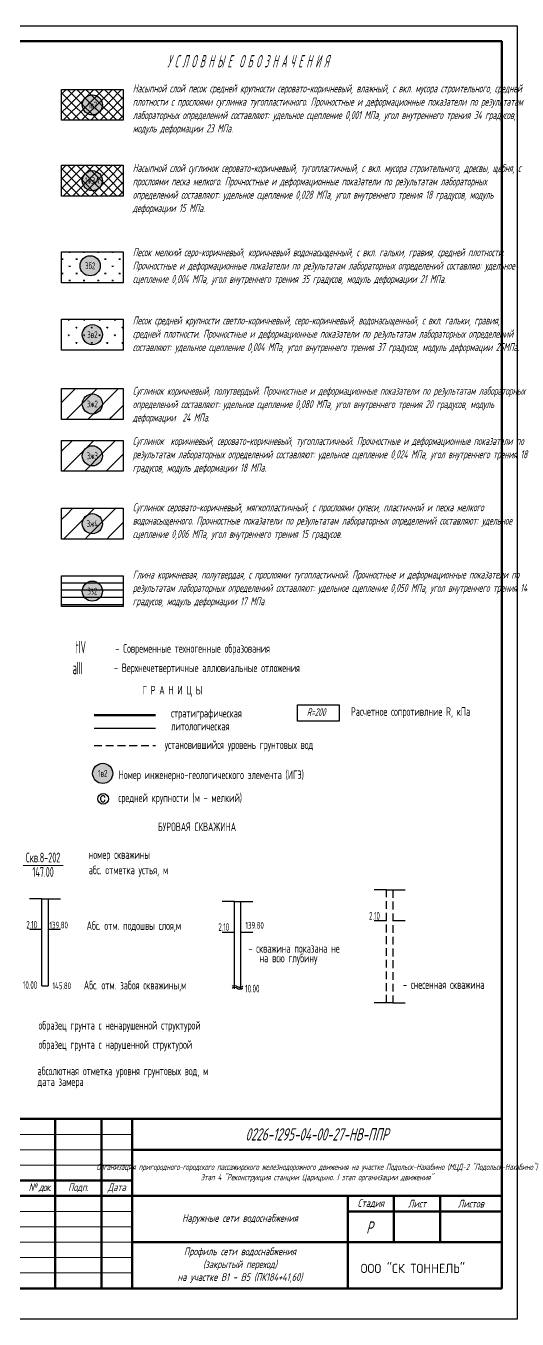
# Model space of a CAD drawing. Header units: metres. Extents: x -30 to 2050, y -904 to 400.
# Drawn here: x 1296.5 to 1456, y -467.1 to -47.1 of the extents above; entities that cross this region are included whole.
import ezdxf
from ezdxf.enums import TextEntityAlignment as Align

# ---------------------------------------------------------------- set-up
doc = ezdxf.new("R2010")
doc.units = ezdxf.units.M
doc.header["$LTSCALE"] = 0.2
doc.linetypes.add('штриховая', pattern=[19.05, 12.7, -6.35])
doc.layers.add('МГТ_ИГ_Геология', color=252, linetype='Continuous')
doc.styles.add('GOST-2.304_Type-B', font='GOST_Common.ttf')
doc.styles.add('SPDS', font='SPDS', dxfattribs={"width": 0.7, "oblique": 15, "height": 2.5})
doc.styles.get("Standard").update_dxf_attribs({"font": 'SPDS.shx', "width": 0.7, "oblique": 15, "height": 3})
doc.styles.add('Стиль Simplex', font='simplex.shx')
doc.styles.add('ШТАМП_СПДС', font='spds.shx', dxfattribs={"width": 0.8, "oblique": 15, "height": 2.5})

# ---------------------------------------------------------------- blocks, each defined once
blk = doc.blocks.new('CCE')
at = {"layer": 'МГТ_ИГ_Геология', "flags": 128}
blk.add_lwpolyline([(0.238, 0.049), (0.229, 0.075), (0.212, 0.091), (0.196, 0.103), (0.17, 0.107), (0.147, 0.103), (0.131, 0.093), (0.119, 0.084), (0.112, 0.068), (0.103, 0.049), (0.096, 0.035), (0.096, 0.014), (0.096, -0.005), (0.096, -0.023), (0.1, -0.04), (0.114, -0.063), (0.131, -0.084), (0.142, -0.091), (0.168, -0.098), (0.191, -0.096), (0.203, -0.091), (0.226, -0.07), (0.233, -0.049), (0.238, -0.04), (0.238, -0.033)], dxfattribs=at)
at = {"layer": 'МГТ_ИГ_Геология'}
blk.add_circle((0.178, 0.004), 0.173, dxfattribs=at)
blk = doc.blocks.new('круг1_-30_2')
at = {"layer": 'МГТ_ИГ_Геология', "true_color": 0xffffff}
blk.add_hatch(color=7, dxfattribs=at).paths.add_polyline_path([(-0.327, 0, 1), (0.327, 0, 1)])
at = {"color": 7, "lineweight": 25}
blk.add_circle((0, 0), 0.327, dxfattribs=at)
at = {"color": 7, "lineweight": 25, "style": 'Стиль Simplex', "width": 0.590909}
blk.add_text('1в2', height=0.22, dxfattribs=at).set_placement((0, 0), align=Align.MIDDLE_CENTER)
blk = doc.blocks.new('уке')
at = {"layer": 'МГТ_ИГ_Геология'}
blk.add_lwpolyline([(147.85, -230.19), (161.29, -230.19), (161.29, -235.48), (147.85, -235.48)], close=True, dxfattribs=at)
at = {"layer": 'МГТ_ИГ_Геология', "insert": (150.84, -231.29), "char_height": 2.5, "attachment_point": 1}
blk.add_mtext_dynamic_manual_height_columns('R=200', width=10.097, gutter_width=15, heights=[0], dxfattribs=at)
blk = doc.blocks.new('круг1_-26_3_-64_')
at = {"layer": 'МГТ_ИГ_Геология', "true_color": 0xffffff}
blk.add_hatch(color=7, dxfattribs=at).paths.add_polyline_path([(-0.327, 0, 1), (0.327, 0, 1)])
at = {"color": 7, "lineweight": 25}
blk.add_circle((0, 0), 0.327, dxfattribs=at)
at = {"color": 7, "lineweight": 20, "style": 'Стиль Simplex', "width": 0.590909}
blk.add_text('1ж3А', height=0.22, dxfattribs=at).set_placement((0, 0), align=Align.MIDDLE_CENTER)
blk = doc.blocks.new('круг3_-31_2')
at = {"true_color": 0xffffff}
blk.add_hatch(color=7, dxfattribs=at).paths.add_polyline_path([(-0.327, 0, 1), (0.327, 0, 1)])
at = {"color": 7, "lineweight": 25}
blk.add_circle((0, 0), 0.327, dxfattribs=at)
at = {"color": 18, "lineweight": 25, "true_color": 0x000000, "style": 'Стиль Simplex', "width": 0.590909}
blk.add_text('3б2', height=0.22, dxfattribs=at).set_placement((0, 0), align=Align.MIDDLE_CENTER)
blk = doc.blocks.new('круг3_-30_2')
at = {"true_color": 0xffffff}
blk.add_hatch(color=7, dxfattribs=at).paths.add_polyline_path([(-0.327, 0, 1), (0.327, 0, 1)])
at = {"color": 7, "lineweight": 25}
blk.add_circle((0, 0), 0.327, dxfattribs=at)
at = {"color": 7, "lineweight": 25, "style": 'Стиль Simplex', "width": 0.590909}
blk.add_text('3в2', height=0.22, dxfattribs=at).set_placement((0, 0), align=Align.MIDDLE_CENTER)
blk = doc.blocks.new('круг3_-26_2')
at = {"true_color": 0xffffff}
blk.add_hatch(color=7, dxfattribs=at).paths.add_polyline_path([(-0.327, 0, 1), (0.327, 0, 1)])
at = {"color": 7, "lineweight": 25}
blk.add_circle((0, 0), 0.327, dxfattribs=at)
at = {"color": 7, "lineweight": 25, "style": 'Стиль Simplex', "width": 0.590909}
blk.add_text('3ж2', height=0.22, dxfattribs=at).set_placement((0, 0), align=Align.MIDDLE_CENTER)
blk = doc.blocks.new('круг3_-26_3')
at = {"true_color": 0xffffff}
blk.add_hatch(color=7, dxfattribs=at).paths.add_polyline_path([(-0.327, 0, 1), (0.327, 0, 1)])
at = {"color": 7, "lineweight": 25}
blk.add_circle((0, 0), 0.327, dxfattribs=at)
at = {"color": 7, "lineweight": 25, "style": 'Стиль Simplex', "width": 0.590909}
blk.add_text('3ж3', height=0.22, dxfattribs=at).set_placement((0, 0), align=Align.MIDDLE_CENTER)
blk = doc.blocks.new('круг3_-26_4')
at = {"true_color": 0xffffff}
blk.add_hatch(color=7, dxfattribs=at).paths.add_polyline_path([(-0.327, 0, 1), (0.327, 0, 1)])
at = {"color": 7, "lineweight": 25}
blk.add_circle((0, 0), 0.327, dxfattribs=at)
at = {"color": 7, "lineweight": 25, "style": 'Стиль Simplex', "width": 0.590909}
blk.add_text('3ж4', height=0.22, dxfattribs=at).set_placement((0, 0), align=Align.MIDDLE_CENTER)
blk = doc.blocks.new('круг3_-25_2')
at = {"true_color": 0xffffff}
blk.add_hatch(color=7, dxfattribs=at).paths.add_polyline_path([(-0.327, 0, 1), (0.327, 0, 1)])
at = {"color": 7, "lineweight": 25}
blk.add_circle((0, 0), 0.327, dxfattribs=at)
at = {"color": 18, "lineweight": 25, "true_color": 0x000000, "style": 'Стиль Simplex', "width": 0.590909}
blk.add_text('3з2', height=0.22, dxfattribs=at).set_placement((0, 0), align=Align.MIDDLE_CENTER)
blk = doc.blocks.new('DN')
at = {"linetype": 'Continuous', "lineweight": 30, "flags": 128}
for points in [[(-0.126, -0.007), (-0.117, -0.002), (-0.073, 0.011), (-0.033, 0.011), (0.003, 0), (0.02, -0.007), (0.039, -0.019), (0.074, -0.037), (0.103, -0.043), (0.125, -0.048), (0.151, -0.043), (0.18, -0.036), (0.213, -0.019), (0.223, -0.012)], [(-0.126, -0.068), (-0.117, -0.063), (-0.073, -0.05), (-0.033, -0.05), (0.003, -0.059), (0.02, -0.067), (0.039, -0.079), (0.074, -0.098), (0.103, -0.103), (0.125, -0.108), (0.151, -0.103), (0.18, -0.095), (0.213, -0.079), (0.223, -0.072)]]:
    blk.add_lwpolyline(points, dxfattribs=at)

msp = doc.modelspace()

# ---------------------------------------------------------------- hatches: boundary and pattern name
at = {"layer": 'МГТ_ИГ_Геология'}
h = msp.add_hatch(dxfattribs=at)
h.set_pattern_fill('GR24', color=251, scale=10, style=0, pattern_type=2)
h.set_pattern_definition([(225, (-866.7152, -1533.0803), (3e-16, -3), [2.1213, -2.1213407]), (315, (-868.2152, -1531.5803), (3, 0), [2.1213, -2.1213407]), (45, (-869.7152, -1533.0803), (0, 3), [2.1213, -2.1213407]), (135, (-868.2152, -1534.5803), (-3, 3e-16), [2.1213, -2.1213407])])
h.paths.add_polyline_path([(1308.0692, -67.78034), (1328.0692, -67.78034), (1328.0692, -77.78034), (1308.0692, -77.78034)])
h = msp.add_hatch(dxfattribs=at)
h.set_pattern_fill('GR24', color=251, scale=10, style=0, pattern_type=2)
h.set_pattern_definition([(225, (-866.7152, -1527.697), (3e-16, -3), [2.1213, -2.1213407]), (315, (-868.2152, -1526.197), (3, 0), [2.1213, -2.1213407]), (45, (-869.7152, -1527.697), (0, 3), [2.1213, -2.1213407]), (135, (-868.2152, -1529.197), (-3, 3e-16), [2.1213, -2.1213407])])
h.paths.add_polyline_path([(1308.0692, -92.39695), (1328.0692, -92.39695), (1328.0692, -102.39695), (1308.0692, -102.39695)])
h = msp.add_hatch(dxfattribs=at)
h.set_pattern_fill('GR29', color=251, scale=10, style=0, pattern_type=2)
h.set_pattern_definition([(197.87055, (-396.82974, -290.0178), (-13.93858614, -4.643934418), [0.05431, -151.279249]), (197.87055, (-399.12974, -292.3178), (-13.93858614, -4.643934418), [0.05431, -151.279249]), (270, (-399.181, -292.3346), (4.646195, 3e-16), [0.054306, -4.589628]), (270, (-396.881, -290.0346), (4.646195, 3e-16), [0.054306, -4.589628]), (342.12945, (-396.88074, -290.0888), (130.093470641, -41.795409755), [0.05431, -151.279249]), (342.12945, (-399.18074, -292.3888), (130.093470641, -41.795409755), [0.05431, -151.279249]), (53.95936, (-396.82974, -290.1058), (23.2309769, 32.50754092), [0.05431, -63.120667]), (53.95936, (-399.12974, -292.4058), (23.2309769, 32.50754092), [0.05431, -63.120667]), (126.04064, (-399.09754, -292.3618), (-13.93858614, 18.57573767), [0.054306, -63.120671]), (126.04064, (-396.79754, -290.0618), (-13.93858614, 18.57573767), [0.054306, -63.120671])])
h.paths.add_polyline_path([(1328.0692, -120.54509), (1308.0692, -120.54509), (1308.0692, -130.54509), (1328.0692, -130.54509)])
h.paths.add_polyline_path([(1314.08906, -125.02815, -1), (1320.6349, -125.02815, -1)], flags=16)
h = msp.add_hatch(dxfattribs=at)
h.set_pattern_fill('GR28', color=251, scale=10, style=0, pattern_type=2)
h.set_pattern_definition([(90, (-869.7152, -1562.6135), (-2.5, 2.5), [0.11, -4.89]), (45, (-869.7152, -1562.5035), (-2.5, 2.5), [0.113137, -3.422397]), (0, (-869.6352, -1562.4235), (2.5, 2.5), [0.11, -4.89]), (315, (-869.5252, -1562.4235), (2.5, 2.5), [0.113137, -3.422397]), (90, (-869.4452, -1562.6135), (-2.5, 2.5), [0.11, -4.89]), (45, (-869.5252, -1562.6935), (-2.5, 2.5), [0.113137, -3.422397]), (0, (-869.6352, -1562.6935), (2.5, 2.5), [0.11, -4.89]), (315, (-869.7152, -1562.6135), (2.5, 2.5), [0.113137, -3.422397])])
h.paths.add_polyline_path([(1308.0692, -142.39353), (1328.0692, -142.39353), (1328.0692, -152.39353), (1308.0692, -152.39353)])
h = msp.add_hatch(dxfattribs=at)
h.set_pattern_fill('GR38', color=251, scale=10, style=0, pattern_type=2)
h.set_pattern_definition([(45, (-869.715, -1556.2), (0, 21), [9.8995, -19.79898]), (45, (-855.715, -1570.2), (0, 21), [9.8995, -19.79898]), (45, (-869.715, -1570.2), (0, 21), [14.142, -15.55648]), (45, (-859.715, -1560.2), (0, 21), [15.556, -14.14248]), (45, (-862.715, -1570.2), (0, 21), [19.799, -9.89948]), (45, (-869.715, -1563.2), (0, 21), [19.799, -9.89948])])
h.paths.add_polyline_path([(1308.0692, -164.89955), (1328.0692, -164.89955), (1328.0692, -174.89955), (1308.0692, -174.89955)])
h = msp.add_hatch(dxfattribs=at)
h.set_pattern_fill('GR38', color=251, scale=10, style=0, pattern_type=2)
h.set_pattern_definition([(45, (-869.715, -1558.045), (0, 21), [9.8995, -19.79898]), (45, (-855.715, -1572.045), (0, 21), [9.8995, -19.79898]), (45, (-869.715, -1572.045), (0, 21), [14.142, -15.55648]), (45, (-859.715, -1562.045), (0, 21), [15.556, -14.14248]), (45, (-862.715, -1572.045), (0, 21), [19.799, -9.89948]), (45, (-869.715, -1565.045), (0, 21), [19.799, -9.89948])])
h.paths.add_polyline_path([(1308.0692, -181.74496), (1328.0692, -181.74496), (1328.0692, -191.74496), (1308.0692, -191.74496)])
h = msp.add_hatch(dxfattribs=at)
h.set_pattern_fill('GR38', color=256, scale=10, style=0, pattern_type=2)
h.set_pattern_definition([(45, (1099.731, -1563.788), (0, 21), [9.8995, -19.799]), (45, (1113.731, -1577.788), (0, 21), [9.8995, -19.799]), (45, (1099.731, -1577.788), (0, 21), [14.142, -15.5565]), (45, (1109.731, -1567.788), (0, 21), [15.556, -14.1425]), (45, (1106.731, -1577.788), (0, 21), [19.799, -9.8995]), (45, (1099.731, -1570.788), (0, 21), [19.799, -9.8995])])
h.paths.add_polyline_path([(1308.0692, -203.78758), (1328.0692, -203.78758), (1328.0692, -213.78758), (1308.0692, -213.78758)])
h = msp.add_hatch(dxfattribs=at)
h.set_pattern_fill('GR07', color=251, scale=10, style=0, pattern_type=2)
h.set_pattern_definition([(0, (-869.805, -1585.986), (0, 7), [16.33, 0]), (0, (-869.805, -1583.656), (0, 7), [16.33, 0]), (0, (-869.805, -1581.316), (0, 7), [16.33, 0])])
h.paths.add_polyline_path([(1308.0692, -225.68627), (1328.0692, -225.68627), (1328.0692, -235.68627), (1308.0692, -235.68627)])

# ---------------------------------------------------------------- linework, layer by layer
msp.add_lwpolyline([(1456, -467.11285), (-30, -467.11285), (-30, -47.11285), (1456, -47.11285)], close=True)
at = {"color": 7, "linetype": 'Continuous', "lineweight": 50}
for points in [[(-10, -52.11285), (1451, -52.11285), (1451, -457.11285), (-10, -457.11285)], [(1266, -402.11285), (1451, -402.11285), (1451, -457.11285), (1266, -457.11285)]]:
    msp.add_lwpolyline(points, close=True, dxfattribs=at)
for points in [[(1306, -402.11285), (1306, -457.11285)], [(1321, -402.11285), (1321, -457.11285)], [(1331, -402.11285), (1331, -457.11285)], [(1331, -412.11285), (1451, -412.11285)], [(1266, -422.11285), (1331, -422.11285)], [(1266, -427.11285), (1331, -427.11285)], [(1331, -427.11285), (1451, -427.11285)], [(1401, -427.11285), (1401, -457.11285)], [(1416, -427.11285), (1416, -442.11285)], [(1431, -427.11285), (1431, -442.11285)], [(1401, -432.11285), (1451, -432.11285)], [(1331, -442.11285), (1451, -442.11285)]]:
    msp.add_lwpolyline(points, dxfattribs=at)
at = {"color": 7, "linetype": 'Continuous', "lineweight": 20}
for points in [[(1266, -407.11285), (1331, -407.11285)], [(1266, -412.11285), (1331, -412.11285)], [(1266, -417.11285), (1331, -417.11285)], [(1266, -432.11285), (1331, -432.11285)], [(1266, -437.11285), (1331, -437.11285)], [(1266, -442.11285), (1331, -442.11285)], [(1266, -447.11285), (1331, -447.11285)], [(1266, -452.11285), (1331, -452.11285)]]:
    msp.add_lwpolyline(points, dxfattribs=at)
at = {"layer": 'МГТ_ИГ_Геология', "linetype": 'Continuous', "lineweight": 50}
msp.add_line((1318.62775, -271.01845), (1338.62775, -271.01845), dxfattribs=at)
at = {"layer": 'МГТ_ИГ_Геология', "linetype": 'Continuous', "lineweight": 25}
for p, q in [((1318.62775, -275.21845), (1338.62775, -275.21845)), ((1301.67786, -330.56781), (1303.67786, -330.56781)), ((1301.67786, -358.88502), (1301.67786, -330.56781)), ((1303.67786, -330.56781), (1303.67786, -358.88502)), ((1364.21731, -331.4855), (1366.21731, -331.4855)), ((1364.21731, -359.80272), (1364.21731, -331.4855)), ((1366.21731, -331.4855), (1366.21731, -359.80272))]:
    msp.add_line(p, q, dxfattribs=at)
at = {"layer": 'МГТ_ИГ_Геология', "linetype": 'штриховая', "lineweight": 30}
msp.add_line((1318.62775, -280.8264), (1338.62775, -280.8264), dxfattribs=at)
at = {"layer": 'МГТ_ИГ_Геология', "linetype": 'Continuous', "lineweight": 0}
msp.add_line((1295.58359, -319.78975), (1308.58359, -319.78975), dxfattribs=at)
at = {"layer": 'МГТ_ИГ_Геология', "linetype": 'Continuous', "lineweight": 25}
for points in [[(1308.0692, -67.78034), (1328.0692, -67.78034), (1328.0692, -77.78034), (1308.0692, -77.78034), (1308.0692, -67.78034), (1308.0692, -67.78034)], [(1308.0692, -92.39695), (1328.0692, -92.39695), (1328.0692, -102.39695), (1308.0692, -102.39695), (1308.0692, -92.39695), (1308.0692, -92.39695)], [(1308.0692, -120.54509), (1328.0692, -120.54509), (1328.0692, -130.54509), (1308.0692, -130.54509), (1308.0692, -120.54509), (1308.0692, -120.54509)], [(1308.0692, -142.39353), (1328.0692, -142.39353), (1328.0692, -152.39353), (1308.0692, -152.39353), (1308.0692, -142.39353), (1308.0692, -142.39353)], [(1308.0692, -164.89955), (1328.0692, -164.89955), (1328.0692, -174.89955), (1308.0692, -174.89955), (1308.0692, -164.89955), (1308.0692, -164.89955)], [(1308.0692, -181.74496), (1328.0692, -181.74496), (1328.0692, -191.74496), (1308.0692, -191.74496), (1308.0692, -181.74496), (1308.0692, -181.74496)], [(1308.0692, -203.78758), (1328.0692, -203.78758), (1328.0692, -213.78758), (1308.0692, -213.78758), (1308.0692, -203.78758), (1308.0692, -203.78758)], [(1308.0692, -225.68627), (1328.0692, -225.68627), (1328.0692, -235.68627), (1308.0692, -235.68627), (1308.0692, -225.68627), (1308.0692, -225.68627)]]:
    msp.add_lwpolyline(points, close=True, dxfattribs=at)
at = {"layer": 'МГТ_ИГ_Геология', "linetype": 'Continuous', "lineweight": 25, "flags": 128}
for points in [[(1301.67786, -330.56781), (1297.67786, -330.56781)], [(1303.67786, -330.56781), (1307.67786, -330.56781)], [(1364.21731, -331.4855), (1360.21731, -331.4855)], [(1366.21731, -331.4855), (1370.21731, -331.4855)], [(1413.59966, -327.71742), (1409.59966, -327.71742)], [(1415.59966, -327.71742), (1419.59966, -327.71742)], [(1409.59966, -337.63515), (1413.59966, -337.63515)], [(1415.59966, -337.63515), (1419.59966, -337.63515)], [(1297.67786, -340.48554), (1301.67786, -340.48554)], [(1303.67786, -340.48554), (1307.67786, -340.48554)], [(1360.21731, -341.40324), (1364.21731, -341.40324)], [(1366.21731, -341.40324), (1370.21731, -341.40324)], [(1413.59966, -364.37181), (1409.59966, -364.37181)], [(1415.59966, -364.37181), (1419.59966, -364.37181)]]:
    msp.add_lwpolyline(points, dxfattribs=at)
at = {"layer": 'МГТ_ИГ_Геология', "linetype": 'штриховая', "lineweight": 25}
msp.add_lwpolyline([(1413.59966, -327.71742), (1415.59966, -327.71742), (1415.59966, -364.37181), (1413.59966, -364.37181), (1413.59966, -327.71742), (1413.59966, -327.71742)], close=True, dxfattribs=at)
at = {"layer": 'МГТ_ИГ_Геология', "linetype": 'Continuous', "lineweight": 25}
msp.add_lwpolyline([(1301.67786, -358.88502), (1303.67786, -358.88502)], dxfattribs=at)

# ---------------------------------------------------------------- block references
at = {"layer": 'МГТ_ИГ_Геология', "xscale": 10, "yscale": 10, "zscale": 10}
for name, p in [('круг1_-30_2', (1318.0692, -72.78034)), ('круг1_-26_3_-64_', (1318.0692, -97.39695)), ('круг3_-31_2', (1317.36198, -125.02815)), ('круг3_-30_2', (1318.0692, -147.39353)), ('круг3_-26_2', (1318.0692, -169.89955)), ('круг3_-26_3', (1318.0692, -186.74496)), ('круг3_-26_4', (1318.0692, -208.78758)), ('круг3_-25_2', (1318.0692, -230.68627)), ('круг1_-30_2', (1321.4346, -289.8801)), ('CCE', (1319.79067, -298.17728)), ('DN', (1364.69346, -358.85554))]:
    msp.add_blockref(name, p, dxfattribs=at)
at = {"layer": 'МГТ_ИГ_Геология', "color": 7, "lineweight": 25}
msp.add_blockref('уке', (1236.87943, -37.43148), dxfattribs=at)

# ---------------------------------------------------------------- texts
at = {"char_height": 2.6, "attachment_point": 1}
for s, insert in [('Насыпной слой песок средней крупности серовато-коричневый, влажный, с вкл. мусора строительного, средней плотности с прослоями суглинка тугопластичного. Прочностные и деформационные показатели по результатам лабораторных определений составляют: удельное сцепление 0,001 МПа, угол внутреннего трения 34 градусов, модуль деформации 23 МПа.', (1331.18509, -66.10561)), ('Насыпной слой суглинок серовато-коричневый, тугопластичный, с вкл. мусора строительного, дресвы, щебня, с прослоями песка мелкого. Прочностные и деформационные показатели по результатам лабораторных определений составляют: удельное сцепление 0,028 МПа, угол внутреннего трения 18 градусов, модуль деформации 15 МПа.', (1331.18509, -91.97455)), ('Песок мелкий серо-коричневый, коричневый водонасыщенный, с вкл. гальки, гравия, средней плотности. Прочностные и деформационные показатели по результатам лабораторных определений составляю: удельное сцепление 0,004 МПа, угол внутреннего трения 35 градусов, модуль деформации 21 МПа.', (1331.18509, -119.33296)), ('Песок средней крупности светло-коричневый, серо-коричневый, водонасыщенный, с вкл. гальки, гравия, средней плотности. Прочностные и деформационные показатели по результатам лабораторных определений составляют: удельное сцепление 0,004 МПа, угол внутреннего трения 37 градусов, модуль деформации 25МПа.\\P ', (1331.18509, -141.47499)), ('Суглинок коричневый, полутвердый. Прочностные и деформационные показатели по результатам лабораторных определений составляют: удельное сцепление 0,080 МПа, угол внутреннего трения 20 градусов, модуль деформации  24 МПа.', (1331.18509, -164.33232)), ('Суглинок  коричневый, серовато-коричневый, тугопластичный. Прочностные и деформационные показатели по результатам лабораторных определений составляют: удельное сцепление 0,024 МПа, угол внутреннего трения 18 градусов, модуль деформации 18 МПа.', (1331.18509, -180.61855)), ('Суглинок серовато-коричневый, мягкопластичный, с прослоями супеси, пластичной и песка мелкого водонасыщенного. Прочностные показатели по результатам лабораторных определений составляют: удельное сцепление 0,006 МПа, угол внутреннего трения 15 градусов.', (1331.18509, -202.15634)), ('Глина коричневая, полутвердая, с прослоями тугопластичной. Прочностные и деформационные показатели по результатам лабораторных определений составляют: удельное сцепление 0,050 МПа, угол внутреннего трения 14 градусов, модуль деформации 17 МПа.', (1331.18509, -224.00248))]:
    msp.add_mtext_dynamic_manual_height_columns(s, width=106.1713942, gutter_width=15, heights=[0], dxfattribs=dict(at, insert=insert))
at = {"color": 7, "linetype": 'Continuous', "lineweight": 20}
for s, insert, char_height, width, attachment_point, style in [('\\pxqc;0226-1295-04-00-27-НВ-ППР', (1331, -407.11285), 4, 120, 4, 'ШТАМП_СПДС'), ('\\pxqc;Организация пригородного-городского пассажирского железнодорожного движения на участке Подольск-Нахабино (МЦД-2 "Подольск-Нахабино") Этап 4 "Реконструкция станции Царицыно. I этап организации движения"', (1331, -419.61285), 2, 120, 4, 'ШТАМП_СПДС'), ('{\\T0.85;№ док.}', (1301, -423.01151), 2.5, 10, 2, 'ШТАМП_СПДС'), ('Подп.', (1313.5, -423.01151), 2.5, 15, 2, 'ШТАМП_СПДС'), ('Дата', (1326, -423.01151), 2.5, 10, 2, 'ШТАМП_СПДС'), ('Стадия', (1408.5, -429.61285), 2.5, 15, 5, 'ШТАМП_СПДС'), ('Лист', (1423.5, -429.61285), 2.5, 15, 5, 'ШТАМП_СПДС'), ('Листов', (1441, -429.61285), 2.5, 20, 5, 'ШТАМП_СПДС'), ('\\pxqc;Наружные сети водоснабжения', (1331, -434.61285), 2.5, 70, 4, 'ШТАМП_СПДС'), ('Р', (1406.97577, -437.36021), 4, 20, 4, 'ШТАМП_СПДС'), ('\\pxqc;Профиль сети водоснабжения\\P(закрытый переход)\\Pна участке В1 - В5 (ПК184+41,60)', (1331, -449.61285), 2.5, 70, 4, 'ШТАМП_СПДС'), ('ООО "СК ТОННЕЛЬ"', (1405.17454, -450.65048), 3, 62.259703, 4, 'GOST-2.304_Type-B')]:
    msp.add_mtext(s, dxfattribs=dict(at, insert=insert, char_height=char_height, width=width, attachment_point=attachment_point, style=style))
at = {"layer": 'МГТ_ИГ_Геология', "color": 0, "lineweight": 25, "style": 'SPDS', "oblique": 15, "width": 0.571429}
msp.add_text('У С Л О В Н Ы Е  О Б О З Н А Ч Е Н И Я', height=4, dxfattribs=at).set_placement((1368.59359, -60.58673), align=Align.CENTER)
at = {"layer": 'МГТ_ИГ_Геология', "lineweight": 30, "style": 'Стиль Simplex', "width": 0.4}
for s, p in [('tIV', (1312.64552, -248.8662)), ('aIII', (1311.65437, -255.68825))]:
    msp.add_text(s, height=4, dxfattribs=at).set_placement(p, align=Align.MIDDLE_LEFT)
at = {"layer": 'МГТ_ИГ_Геология', "color": 7, "lineweight": 25, "style": 'Стиль Simplex', "width": 0.571429}
for s, p in [('- Современные техногенные образования', (1325.52636, -247.88323)), ('- Верхнечетвертичные аллювиальные отложения', (1325.09834, -254.18876)), ('Расчетное сопротивлние R, кПа ', (1402.02845, -268.38923)), ('Абс. отм. подошвы слоя,м', (1316.2163, -337.9085)), ('- скважина показана не ', (1368.72412, -345.31016)), ('на всю глубину', (1372.35735, -348.44717)), ('Абс. отм. забоя скважины,м', (1315.29194, -357.24171))]:
    msp.add_text(s, height=2.8, dxfattribs=at).set_placement(p, align=Align.TOP_LEFT)
for s, p in [('Г Р А Н И Ц Ы', (1334.34469, -262.84674)), ('стратиграфическая', (1343.62775, -270.31845)), ('литологическая', (1343.62775, -274.51845)), ('установившийся уровень грунтовых вод', (1341.56463, -280.55132)), ('Номер инженерно-геологического элемента (ИГЭ)', (1326.59012, -290.31436)), ('средней крупности (м - мелкий)', (1326.50958, -297.78751))]:
    msp.add_text(s, height=2.8, dxfattribs=at).set_placement(p, align=Align.MIDDLE_LEFT)
at = {"layer": 'МГТ_ИГ_Геология', "color": 7, "lineweight": 25, "style": 'Стиль Simplex'}
for s, height, width, p in [('БУРОВАЯ СКВАЖИНА', 2.8, 0.571429, (1339.33291, -308.63351)), ('номер скважины', 2.8, 0.571429, (1316.90607, -317.6351)), ('абс. отметка устья, м', 2.8, 0.571429, (1316.90607, -322.6351)), ('139.80', 2.2, 0.590909, (1304.1723, -340.24545)), ('139.80', 2.2, 0.590909, (1367.78972, -340.31505)), ('145.80', 2.2, 0.590909, (1305.12996, -359.95664)), ('образец грунта с ненарушенной структурой ', 2.8, 0.571429, (1300.61042, -373.09187)), ('образец грунта с нарушенной структурой ', 2.8, 0.571429, (1300.61042, -379.33187)), ('абсолютная отметка уровня грунтовых вод, м', 2.8, 0.571429, (1300.26208, -387.89354)), ('дата замера', 2.8, 0.571429, (1300.26208, -391.39354))]:
    msp.add_text(s, height=height, dxfattribs=dict(at, width=width)).set_placement(p)
at = {"layer": 'МГТ_ИГ_Геология', "lineweight": 25, "style": 'Стиль Simplex', "width": 0.5625}
msp.add_text('Скв.8-202', height=3.2, dxfattribs=at).set_placement((1302.08359, -318.78975), align=Align.CENTER)
msp.add_text('147.00', height=3.2, dxfattribs=at).set_placement((1302.08359, -320.28975), align=Align.TOP_CENTER)
at = {"layer": 'МГТ_ИГ_Геология', "lineweight": 25, "style": 'Стиль Simplex', "width": 0.52}
for s, p in [('2.10', (1407.92781, -337.38858)), ('2.10', (1296.61522, -340.25799)), ('2.10', (1358.99347, -341.01774)), ('10.00', (1295.52792, -359.85627)), ('10.00', (1367.69685, -361.01956))]:
    msp.add_text(s, height=2.5, dxfattribs=at).set_placement(p)
at = {"layer": 'МГТ_ИГ_Геология', "lineweight": 25, "style": 'Стиль Simplex', "width": 0.571429}
msp.add_text('- снесенная скважина', height=2.8, dxfattribs=at).set_placement((1418.93101, -357.05309), align=Align.TOP_LEFT)

doc.saveas('drawing.dxf')
